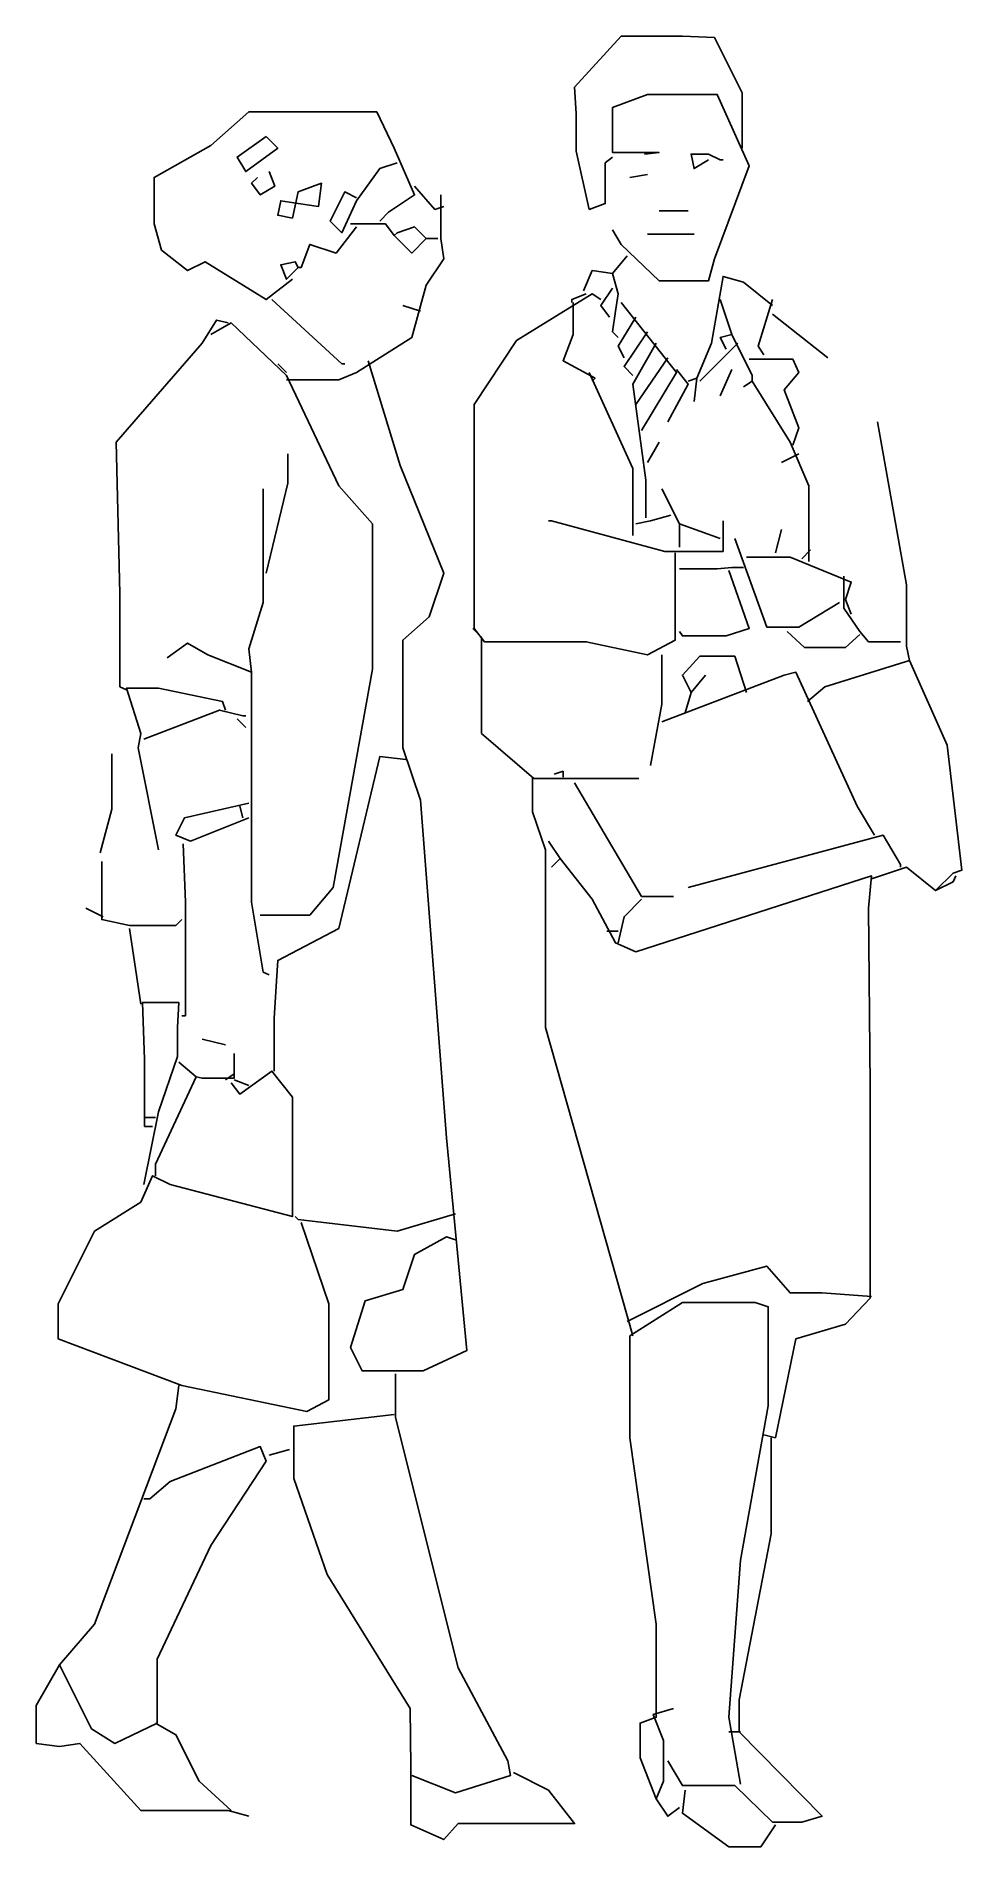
# Model space of a CAD drawing. Header units: millimetres. Extents: x 236.6 to 267.3, y 322.3 to 382.5.
import ezdxf

# ---------------------------------------------------------------- set-up
doc = ezdxf.new("R2010")
doc.units = ezdxf.units.MM
doc.layers.add('Standard', color=7, linetype='Continuous')

msp = doc.modelspace()

# ---------------------------------------------------------------- linework, layer by layer
at = {"layer": 'Standard', "linetype": 'Continuous'}
for points in [[(260.031, 378.743), (260.031, 380.58), (259.112, 382.417), (258.049, 382.465), (256.019, 382.465), (254.472, 380.773), (254.521, 379.903), (254.521, 378.647), (254.956, 376.713), (255.487, 376.906), (255.487, 378.26), (255.729, 378.453)], [(260.031, 378.743), (260.031, 380.58), (259.112, 382.417), (258.049, 382.465), (256.019, 382.465), (254.472, 380.773), (254.521, 379.903), (254.521, 378.647), (254.956, 376.713), (255.487, 376.906), (255.487, 378.26), (255.729, 378.453)], [(256.792, 378.55), (257.276, 378.598), (255.729, 378.598), (255.729, 380.097), (256.889, 380.531), (259.209, 380.531), (260.272, 378.163), (259.112, 375.07), (258.919, 374.345), (257.276, 374.345), (256.019, 375.553), (255.729, 376.037)], [(256.792, 378.55), (257.276, 378.598), (255.729, 378.598), (255.729, 380.097), (256.889, 380.531), (259.209, 380.531), (260.272, 378.163), (259.112, 375.07), (258.919, 374.345), (257.276, 374.345), (256.019, 375.553), (255.729, 376.037)], [(256.792, 378.55), (257.276, 378.598), (255.729, 378.598), (255.729, 380.097), (256.889, 380.531), (259.209, 380.531), (260.272, 378.163), (259.112, 375.07), (258.919, 374.345), (257.276, 374.345), (256.019, 375.553), (255.729, 376.037)], [(256.792, 378.55), (257.276, 378.598), (255.729, 378.598), (255.729, 380.097), (256.889, 380.531), (259.209, 380.531), (260.272, 378.163), (259.112, 375.07), (258.919, 374.345), (257.276, 374.345), (256.019, 375.553), (255.729, 376.037)], [(256.792, 378.55), (257.276, 378.598), (255.729, 378.598), (255.729, 380.097), (256.889, 380.531), (259.209, 380.531), (260.272, 378.163), (259.112, 375.07), (258.919, 374.345), (257.276, 374.345), (256.019, 375.553), (255.729, 376.037)], [(256.792, 378.55), (257.276, 378.598), (255.729, 378.598), (255.729, 380.097), (256.889, 380.531), (259.209, 380.531), (260.272, 378.163), (259.112, 375.07), (258.919, 374.345), (257.276, 374.345), (256.019, 375.553), (255.729, 376.037)], [(256.792, 378.55), (257.276, 378.598), (255.729, 378.598), (255.729, 380.097), (256.889, 380.531), (259.209, 380.531), (260.272, 378.163), (259.112, 375.07), (258.919, 374.345), (257.276, 374.345), (256.019, 375.553), (255.729, 376.037)], [(256.792, 378.55), (257.276, 378.598), (255.729, 378.598), (255.729, 380.097), (256.889, 380.531), (259.209, 380.531), (260.272, 378.163), (259.112, 375.07), (258.919, 374.345), (257.276, 374.345), (256.019, 375.553), (255.729, 376.037)], [(256.792, 378.55), (257.276, 378.598), (255.729, 378.598), (255.729, 380.097), (256.889, 380.531), (259.209, 380.531), (260.272, 378.163), (259.112, 375.07), (258.919, 374.345), (257.276, 374.345), (256.019, 375.553), (255.729, 376.037)], [(256.792, 378.55), (257.276, 378.598), (255.729, 378.598), (255.729, 380.097), (256.889, 380.531), (259.209, 380.531), (260.272, 378.163), (259.112, 375.07), (258.919, 374.345), (257.276, 374.345), (256.019, 375.553), (255.729, 376.037)], [(245.096, 374.393), (244.226, 373.716), (242.196, 374.973), (241.616, 374.683), (240.746, 375.36), (240.504, 376.23), (240.504, 377.776), (242.389, 378.84), (243.646, 379.952), (247.899, 379.952), (248.479, 378.743), (249.156, 377.196), (248.286, 376.617), (247.996, 376.327)], [(245.096, 374.393), (244.226, 373.716), (242.196, 374.973), (241.616, 374.683), (240.746, 375.36), (240.504, 376.23), (240.504, 377.776), (242.389, 378.84), (243.646, 379.952), (247.899, 379.952), (248.479, 378.743), (249.156, 377.196), (248.286, 376.617), (247.996, 376.327)], [(245.096, 374.393), (244.226, 373.716), (242.196, 374.973), (241.616, 374.683), (240.746, 375.36), (240.504, 376.23), (240.504, 377.776), (242.389, 378.84), (243.646, 379.952), (247.899, 379.952), (248.479, 378.743), (249.156, 377.196), (248.286, 376.617), (247.996, 376.327)], [(245.096, 374.393), (244.226, 373.716), (242.196, 374.973), (241.616, 374.683), (240.746, 375.36), (240.504, 376.23), (240.504, 377.776), (242.389, 378.84), (243.646, 379.952), (247.899, 379.952), (248.479, 378.743), (249.156, 377.196), (248.286, 376.617), (247.996, 376.327)], [(245.096, 374.393), (244.226, 373.716), (242.196, 374.973), (241.616, 374.683), (240.746, 375.36), (240.504, 376.23), (240.504, 377.776), (242.389, 378.84), (243.646, 379.952), (247.899, 379.952), (248.479, 378.743), (249.156, 377.196), (248.286, 376.617), (247.996, 376.327)], [(245.096, 374.393), (244.226, 373.716), (242.196, 374.973), (241.616, 374.683), (240.746, 375.36), (240.504, 376.23), (240.504, 377.776), (242.389, 378.84), (243.646, 379.952), (247.899, 379.952), (248.479, 378.743), (249.156, 377.196), (248.286, 376.617), (247.996, 376.327)], [(245.096, 374.393), (244.226, 373.716), (242.196, 374.973), (241.616, 374.683), (240.746, 375.36), (240.504, 376.23), (240.504, 377.776), (242.389, 378.84), (243.646, 379.952), (247.899, 379.952), (248.479, 378.743), (249.156, 377.196), (248.286, 376.617), (247.996, 376.327)], [(245.096, 374.393), (244.226, 373.716), (242.196, 374.973), (241.616, 374.683), (240.746, 375.36), (240.504, 376.23), (240.504, 377.776), (242.389, 378.84), (243.646, 379.952), (247.899, 379.952), (248.479, 378.743), (249.156, 377.196), (248.286, 376.617), (247.996, 376.327)], [(244.226, 379.13), (244.612, 378.743), (243.549, 377.97), (243.259, 378.453), (244.226, 379.13)], [(244.226, 379.13), (244.612, 378.743), (243.549, 377.97), (243.259, 378.453), (244.226, 379.13)], [(248.576, 378.26), (247.996, 378.067), (247.222, 377.003), (246.739, 375.94), (246.352, 376.327), (246.836, 377.293), (247.222, 377.1)], [(248.576, 378.26), (247.996, 378.067), (247.222, 377.003), (246.739, 375.94), (246.352, 376.327), (246.836, 377.293), (247.222, 377.1)], [(248.576, 378.26), (247.996, 378.067), (247.222, 377.003), (246.739, 375.94), (246.352, 376.327), (246.836, 377.293), (247.222, 377.1)], [(248.576, 378.26), (247.996, 378.067), (247.222, 377.003), (246.739, 375.94), (246.352, 376.327), (246.836, 377.293), (247.222, 377.1)], [(248.576, 378.26), (247.996, 378.067), (247.222, 377.003), (246.739, 375.94), (246.352, 376.327), (246.836, 377.293), (247.222, 377.1)], [(258.919, 378.357), (258.436, 378.067), (258.339, 378.55), (258.919, 378.55), (259.306, 378.357), (259.402, 378.357)], [(258.919, 378.357), (258.436, 378.067), (258.339, 378.55), (258.919, 378.55), (259.306, 378.357), (259.402, 378.357)], [(258.919, 378.357), (258.436, 378.067), (258.339, 378.55), (258.919, 378.55), (259.306, 378.357), (259.402, 378.357)], [(258.919, 378.357), (258.436, 378.067), (258.339, 378.55), (258.919, 378.55), (259.306, 378.357), (259.402, 378.357)], [(244.322, 377.97), (244.516, 377.486), (244.032, 377.196), (243.742, 377.583), (243.936, 377.776)], [(244.322, 377.97), (244.516, 377.486), (244.032, 377.196), (243.742, 377.583), (243.936, 377.776)], [(244.322, 377.97), (244.516, 377.486), (244.032, 377.196), (243.742, 377.583), (243.936, 377.776)], [(244.322, 377.97), (244.516, 377.486), (244.032, 377.196), (243.742, 377.583), (243.936, 377.776)], [(244.322, 377.97), (244.516, 377.486), (244.032, 377.196), (243.742, 377.583), (243.936, 377.776)], [(244.322, 377.97), (244.516, 377.486), (244.032, 377.196), (243.742, 377.583), (243.936, 377.776)], [(244.322, 377.97), (244.516, 377.486), (244.032, 377.196), (243.742, 377.583), (243.936, 377.776)], [(244.322, 377.97), (244.516, 377.486), (244.032, 377.196), (243.742, 377.583), (243.936, 377.776)], [(244.322, 377.97), (244.516, 377.486), (244.032, 377.196), (243.742, 377.583), (243.936, 377.776)], [(244.322, 377.97), (244.516, 377.486), (244.032, 377.196), (243.742, 377.583), (243.936, 377.776)], [(244.322, 377.97), (244.516, 377.486), (244.032, 377.196), (243.742, 377.583), (243.936, 377.776)], [(244.322, 377.97), (244.516, 377.486), (244.032, 377.196), (243.742, 377.583), (243.936, 377.776)], [(244.322, 377.97), (244.516, 377.486), (244.032, 377.196), (243.742, 377.583), (243.936, 377.776)], [(244.322, 377.97), (244.516, 377.486), (244.032, 377.196), (243.742, 377.583), (243.936, 377.776)], [(256.889, 377.873), (256.309, 377.776)], [(256.889, 377.873), (256.309, 377.776)], [(256.889, 377.873), (256.309, 377.776)], [(256.889, 377.873), (256.309, 377.776)], [(245.289, 376.906), (245.966, 376.81), (246.062, 377.583), (245.289, 377.293), (245.096, 376.423), (244.612, 376.52), (244.709, 377.003), (245.289, 376.906)], [(245.289, 376.906), (245.966, 376.81), (246.062, 377.583), (245.289, 377.293), (245.096, 376.423), (244.612, 376.52), (244.709, 377.003), (245.289, 376.906)], [(245.289, 376.906), (245.966, 376.81), (246.062, 377.583), (245.289, 377.293), (245.096, 376.423), (244.612, 376.52), (244.709, 377.003), (245.289, 376.906)], [(245.289, 376.906), (245.966, 376.81), (246.062, 377.583), (245.289, 377.293), (245.096, 376.423), (244.612, 376.52), (244.709, 377.003), (245.289, 376.906)], [(250.026, 377.196), (250.026, 375.747), (250.122, 375.07), (249.542, 374.2), (249.059, 372.46), (247.222, 371.3), (246.642, 371.058), (244.902, 371.058)], [(250.026, 377.196), (250.026, 375.747), (250.122, 375.07), (249.542, 374.2), (249.059, 372.46), (247.222, 371.3), (246.642, 371.058), (244.902, 371.058)], [(250.026, 377.196), (250.026, 375.747), (250.122, 375.07), (249.542, 374.2), (249.059, 372.46), (247.222, 371.3), (246.642, 371.058), (244.902, 371.058)], [(250.026, 377.196), (250.026, 375.747), (250.122, 375.07), (249.542, 374.2), (249.059, 372.46), (247.222, 371.3), (246.642, 371.058), (244.902, 371.058)], [(250.026, 377.196), (250.026, 375.747), (250.122, 375.07), (249.542, 374.2), (249.059, 372.46), (247.222, 371.3), (246.642, 371.058), (244.902, 371.058)], [(250.026, 377.196), (250.026, 375.747), (250.122, 375.07), (249.542, 374.2), (249.059, 372.46), (247.222, 371.3), (246.642, 371.058), (244.902, 371.058)], [(250.026, 377.196), (250.026, 375.747), (250.122, 375.07), (249.542, 374.2), (249.059, 372.46), (247.222, 371.3), (246.642, 371.058), (244.902, 371.058)], [(250.026, 377.196), (250.026, 375.747), (250.122, 375.07), (249.542, 374.2), (249.059, 372.46), (247.222, 371.3), (246.642, 371.058), (244.902, 371.058)], [(249.156, 377.486), (249.832, 376.713), (250.122, 376.81)], [(249.156, 377.486), (249.832, 376.713), (250.122, 376.81)], [(249.156, 377.486), (249.832, 376.713), (250.122, 376.81)], [(249.156, 377.486), (249.832, 376.713), (250.122, 376.81)], [(249.156, 377.486), (249.832, 376.713), (250.122, 376.81)], [(249.156, 377.486), (249.832, 376.713), (250.122, 376.81)], [(249.156, 377.486), (249.832, 376.713), (250.122, 376.81)], [(258.242, 376.665), (257.276, 376.665)], [(258.242, 376.665), (257.276, 376.665)], [(258.242, 376.665), (257.276, 376.665)], [(258.242, 376.665), (257.276, 376.665)], [(247.222, 376.133), (246.546, 375.263), (245.676, 375.553), (245.386, 374.78), (245.289, 374.78)], [(247.222, 376.133), (246.546, 375.263), (245.676, 375.553), (245.386, 374.78), (245.289, 374.78)], [(247.029, 376.23), (248.189, 376.23), (248.479, 375.843)], [(247.029, 376.23), (248.189, 376.23), (248.479, 375.843)], [(247.029, 376.23), (248.189, 376.23), (248.479, 375.843)], [(247.029, 376.23), (248.189, 376.23), (248.479, 375.843)], [(248.479, 375.843), (249.059, 375.263), (249.542, 375.747), (249.156, 376.133), (248.576, 375.94), (248.479, 375.843)], [(258.436, 375.892), (256.889, 375.892)], [(258.436, 375.892), (256.889, 375.892)], [(258.436, 375.892), (256.889, 375.892)], [(258.436, 375.892), (256.889, 375.892)], [(258.436, 375.892), (256.889, 375.892)], [(258.436, 375.892), (256.889, 375.892)], [(258.436, 375.892), (256.889, 375.892)], [(258.436, 375.892), (256.889, 375.892)], [(258.436, 375.892), (256.889, 375.892)], [(258.436, 375.892), (256.889, 375.892)], [(258.436, 375.892), (256.889, 375.892)], [(249.542, 375.747), (249.929, 375.747)], [(249.542, 375.747), (249.929, 375.747)], [(249.542, 375.747), (249.929, 375.747)], [(249.542, 375.747), (249.929, 375.747)], [(245.289, 374.78), (244.902, 374.393), (244.709, 374.877), (245.192, 374.973), (245.289, 374.78)], [(245.289, 374.78), (244.902, 374.393), (244.709, 374.877), (245.192, 374.973), (245.289, 374.78)], [(255.729, 374.587), (255.052, 374.683), (254.762, 374.006)], [(255.729, 374.587), (255.052, 374.683), (254.762, 374.006)], [(255.729, 374.587), (255.052, 374.683), (254.762, 374.006)], [(256.212, 375.167), (255.729, 374.587), (255.922, 373.91), (255.826, 373.33), (255.729, 372.653), (255.922, 372.46)], [(256.212, 375.167), (255.729, 374.587), (255.922, 373.91), (255.826, 373.33), (255.729, 372.653), (255.922, 372.46)], [(256.212, 375.167), (255.729, 374.587), (255.922, 373.91), (255.826, 373.33), (255.729, 372.653), (255.922, 372.46)], [(256.212, 375.167), (255.729, 374.587), (255.922, 373.91), (255.826, 373.33), (255.729, 372.653), (255.922, 372.46)], [(256.212, 375.167), (255.729, 374.587), (255.922, 373.91), (255.826, 373.33), (255.729, 372.653), (255.922, 372.46)], [(255.729, 374.103), (255.342, 373.523), (255.632, 373.136)], [(258.532, 371.107), (259.016, 372.267), (259.402, 374.49), (260.079, 374.296), (261.046, 373.523)], [(258.532, 371.107), (259.016, 372.267), (259.402, 374.49), (260.079, 374.296), (261.046, 373.523)], [(258.532, 371.107), (259.016, 372.267), (259.402, 374.49), (260.079, 374.296), (261.046, 373.523)], [(244.419, 373.716), (246.739, 371.59), (246.836, 371.59)], [(244.419, 373.716), (246.739, 371.59), (246.836, 371.59)], [(244.419, 373.716), (246.739, 371.59), (246.836, 371.59)], [(244.419, 373.716), (246.739, 371.59), (246.836, 371.59)], [(249.349, 373.33), (248.769, 373.523)], [(257.807, 365.307), (257.807, 362.406), (256.889, 361.923), (254.859, 362.358), (251.476, 362.358), (251.137, 362.793), (251.137, 370.236), (252.539, 372.363), (255.052, 373.91), (255.342, 373.716)], [(257.807, 365.307), (257.807, 362.406), (256.889, 361.923), (254.859, 362.358), (251.476, 362.358), (251.137, 362.793), (251.137, 370.236), (252.539, 372.363), (255.052, 373.91), (255.342, 373.716)], [(257.807, 365.307), (257.807, 362.406), (256.889, 361.923), (254.859, 362.358), (251.476, 362.358), (251.137, 362.793), (251.137, 370.236), (252.539, 372.363), (255.052, 373.91), (255.342, 373.716)], [(257.807, 365.307), (257.807, 362.406), (256.889, 361.923), (254.859, 362.358), (251.476, 362.358), (251.137, 362.793), (251.137, 370.236), (252.539, 372.363), (255.052, 373.91), (255.342, 373.716)], [(257.807, 365.307), (257.807, 362.406), (256.889, 361.923), (254.859, 362.358), (251.476, 362.358), (251.137, 362.793), (251.137, 370.236), (252.539, 372.363), (255.052, 373.91), (255.342, 373.716)], [(257.807, 365.307), (257.807, 362.406), (256.889, 361.923), (254.859, 362.358), (251.476, 362.358), (251.137, 362.793), (251.137, 370.236), (252.539, 372.363), (255.052, 373.91), (255.342, 373.716)], [(254.424, 373.62), (254.424, 372.557), (254.086, 371.687), (255.149, 371.107), (255.052, 371.01)], [(254.859, 373.91), (254.376, 373.716), (254.376, 373.62)], [(254.859, 373.91), (254.376, 373.716), (254.376, 373.62)], [(254.859, 373.91), (254.376, 373.716), (254.376, 373.62)], [(254.859, 373.91), (254.376, 373.716), (254.376, 373.62)], [(254.859, 373.91), (254.376, 373.716), (254.376, 373.62)], [(254.859, 373.91), (254.376, 373.716), (254.376, 373.62)], [(254.859, 373.91), (254.376, 373.716), (254.376, 373.62)], [(256.019, 373.62), (257.856, 371.3), (256.696, 369.367)], [(256.019, 373.62), (257.856, 371.3), (256.696, 369.367)], [(256.019, 373.62), (257.856, 371.3), (256.696, 369.367)], [(256.019, 373.62), (257.856, 371.3), (256.696, 369.367)], [(259.306, 373.716), (259.692, 372.557)], [(259.306, 373.716), (259.692, 372.557)], [(261.046, 373.716), (260.562, 372.17), (260.756, 371.88)], [(261.046, 373.716), (260.562, 372.17), (260.756, 371.88)], [(261.046, 373.716), (260.562, 372.17), (260.756, 371.88)], [(261.046, 373.716), (260.562, 372.17), (260.756, 371.88)], [(242.969, 372.943), (242.582, 373.04), (242.099, 372.267), (239.247, 368.98), (239.368, 363.953), (239.368, 360.86), (239.586, 360.763)], [(242.389, 372.557), (243.066, 372.943), (244.902, 371.203), (246.642, 367.53), (247.754, 366.273), (247.754, 361.44), (246.449, 354.19), (245.676, 353.272), (244.032, 353.272)], [(242.389, 372.557), (243.066, 372.943), (244.902, 371.203), (246.642, 367.53), (247.754, 366.273), (247.754, 361.44), (246.449, 354.19), (245.676, 353.272), (244.032, 353.272)], [(242.389, 372.557), (243.066, 372.943), (244.902, 371.203), (246.642, 367.53), (247.754, 366.273), (247.754, 361.44), (246.449, 354.19), (245.676, 353.272), (244.032, 353.272)], [(242.389, 372.557), (243.066, 372.943), (244.902, 371.203), (246.642, 367.53), (247.754, 366.273), (247.754, 361.44), (246.449, 354.19), (245.676, 353.272), (244.032, 353.272)], [(256.502, 373.136), (255.922, 372.17), (256.116, 371.783)], [(256.502, 373.136), (255.922, 372.17), (256.116, 371.783)], [(261.046, 373.233), (262.882, 371.783)], [(261.046, 373.233), (262.882, 371.783)], [(261.046, 373.233), (262.882, 371.783)], [(256.889, 372.653), (256.116, 371.493), (256.406, 371.203)], [(256.889, 372.653), (256.116, 371.493), (256.406, 371.203)], [(257.179, 372.267), (256.406, 370.913), (256.841, 367.723), (256.841, 366.466)], [(257.179, 372.267), (256.406, 370.913), (256.841, 367.723), (256.841, 366.466)], [(259.886, 372.267), (259.016, 371.397), (258.629, 371.01)], [(259.886, 372.267), (259.016, 371.397), (258.629, 371.01)], [(259.886, 372.267), (259.016, 371.397), (258.629, 371.01)], [(259.886, 372.267), (259.016, 371.397), (258.629, 371.01)], [(259.886, 372.267), (259.016, 371.397), (258.629, 371.01)], [(259.886, 372.267), (259.016, 371.397), (258.629, 371.01)], [(259.886, 372.267), (259.016, 371.397), (258.629, 371.01)], [(259.886, 372.267), (259.016, 371.397), (258.629, 371.01)], [(259.886, 372.267), (259.016, 371.397), (258.629, 371.01)], [(259.886, 372.267), (259.016, 371.397), (258.629, 371.01)], [(259.886, 372.267), (259.016, 371.397), (258.629, 371.01)], [(259.886, 372.267), (259.016, 371.397), (258.629, 371.01)], [(259.499, 372.073), (259.306, 372.46), (259.692, 372.557), (260.369, 371.203), (260.369, 371.01)], [(259.499, 372.073), (259.306, 372.46), (259.692, 372.557), (260.369, 371.203), (260.369, 371.01)], [(259.499, 372.073), (259.306, 372.46), (259.692, 372.557), (260.369, 371.203), (260.369, 371.01)], [(259.499, 372.073), (259.306, 372.46), (259.692, 372.557), (260.369, 371.203), (260.369, 371.01)], [(259.499, 372.073), (259.306, 372.46), (259.692, 372.557), (260.369, 371.203), (260.369, 371.01)], [(259.499, 372.073), (259.306, 372.46), (259.692, 372.557), (260.369, 371.203), (260.369, 371.01)], [(259.499, 372.073), (259.306, 372.46), (259.692, 372.557), (260.369, 371.203), (260.369, 371.01)], [(259.499, 372.073), (259.306, 372.46), (259.692, 372.557), (260.369, 371.203), (260.369, 371.01)], [(259.499, 372.073), (259.306, 372.46), (259.692, 372.557), (260.369, 371.203), (260.369, 371.01)], [(259.499, 372.073), (259.306, 372.46), (259.692, 372.557), (260.369, 371.203), (260.369, 371.01)], [(259.499, 372.073), (259.306, 372.46), (259.692, 372.557), (260.369, 371.203), (260.369, 371.01)], [(259.499, 372.073), (259.306, 372.46), (259.692, 372.557), (260.369, 371.203), (260.369, 371.01)], [(259.499, 372.073), (259.306, 372.46), (259.692, 372.557), (260.369, 371.203), (260.369, 371.01)], [(259.499, 372.073), (259.306, 372.46), (259.692, 372.557), (260.369, 371.203), (260.369, 371.01)], [(259.499, 372.073), (259.306, 372.46), (259.692, 372.557), (260.369, 371.203), (260.369, 371.01)], [(259.499, 372.073), (259.306, 372.46), (259.692, 372.557), (260.369, 371.203), (260.369, 371.01)], [(244.612, 371.59), (244.902, 371.3)], [(244.612, 371.59), (244.902, 371.3)], [(244.612, 371.59), (244.902, 371.3)], [(247.609, 371.687), (248.672, 368.207), (250.122, 364.63), (249.639, 363.18), (248.769, 362.406), (248.769, 358.83), (249.349, 357.09), (250.219, 345.877), (250.896, 338.82), (249.446, 338.143), (247.416, 338.143), (247.029, 338.917), (247.512, 340.463), (248.769, 340.85), (249.156, 342.01), (250.219, 342.59), (250.509, 342.493)], [(257.566, 371.783), (256.502, 370.236)], [(257.566, 371.783), (256.502, 370.236)], [(257.566, 371.783), (256.502, 370.236)], [(257.566, 371.783), (256.502, 370.236)], [(257.566, 371.783), (256.502, 370.236)], [(260.272, 371.735), (261.722, 371.735), (261.916, 371.3), (261.432, 370.72), (261.916, 369.463), (261.722, 368.883)], [(260.272, 371.735), (261.722, 371.735), (261.916, 371.3), (261.432, 370.72), (261.916, 369.463), (261.722, 368.883)], [(260.272, 371.735), (261.722, 371.735), (261.916, 371.3), (261.432, 370.72), (261.916, 369.463), (261.722, 368.883)], [(254.956, 371.3), (256.406, 368.11), (256.406, 366.08), (256.406, 365.886)], [(254.956, 371.3), (256.406, 368.11), (256.406, 366.08), (256.406, 365.886)], [(254.956, 371.3), (256.406, 368.11), (256.406, 366.08), (256.406, 365.886)], [(257.856, 371.397), (258.242, 370.913), (257.566, 369.656)], [(258.436, 370.333), (258.532, 371.107), (258.242, 371.01)], [(258.436, 370.333), (258.532, 371.107), (258.242, 371.01)], [(258.436, 370.333), (258.532, 371.107), (258.242, 371.01)], [(258.436, 370.333), (258.532, 371.107), (258.242, 371.01)], [(258.436, 370.333), (258.532, 371.107), (258.242, 371.01)], [(259.692, 371.397), (259.306, 370.526)], [(262.254, 365.017), (262.254, 367.53), (261.626, 368.98), (260.369, 371.01), (260.079, 370.817)], [(262.254, 365.017), (262.254, 367.53), (261.626, 368.98), (260.369, 371.01), (260.079, 370.817)], [(264.526, 369.656), (265.492, 364.243), (265.492, 362.213), (265.589, 361.73)], [(264.526, 369.656), (265.492, 364.243), (265.492, 362.213), (265.589, 361.73)], [(264.526, 369.656), (265.492, 364.243), (265.492, 362.213), (265.589, 361.73)], [(244.951, 368.593), (244.951, 367.627), (244.226, 364.63)], [(244.951, 368.593), (244.951, 367.627), (244.226, 364.63)], [(244.951, 368.593), (244.951, 367.627), (244.226, 364.63)], [(244.951, 368.593), (244.951, 367.627), (244.226, 364.63)], [(256.889, 368.303), (257.276, 368.98)], [(256.889, 368.303), (257.276, 368.98)], [(256.889, 368.303), (257.276, 368.98)], [(256.889, 368.303), (257.276, 368.98)], [(256.889, 368.303), (257.276, 368.98)], [(256.889, 368.303), (257.276, 368.98)], [(256.889, 368.303), (257.276, 368.98)], [(256.889, 368.303), (257.276, 368.98)], [(256.889, 368.303), (257.276, 368.98)], [(261.916, 368.593), (261.336, 368.303)], [(261.916, 368.593), (261.336, 368.303)], [(261.916, 368.593), (261.336, 368.303)], [(261.916, 368.593), (261.336, 368.303)], [(244.129, 367.433), (244.129, 363.663), (243.646, 362.117), (243.742, 361.343), (242.292, 361.923), (241.616, 362.31), (240.939, 361.827)], [(244.129, 367.433), (244.129, 363.663), (243.646, 362.117), (243.742, 361.343), (242.292, 361.923), (241.616, 362.31), (240.939, 361.827)], [(244.129, 367.433), (244.129, 363.663), (243.646, 362.117), (243.742, 361.343), (242.292, 361.923), (241.616, 362.31), (240.939, 361.827)], [(257.372, 367.433), (257.952, 366.273), (259.306, 365.79)], [(257.372, 367.433), (257.952, 366.273), (259.306, 365.79)], [(259.402, 366.37), (259.402, 365.355), (257.469, 365.355), (253.699, 366.37), (253.602, 366.37)], [(259.402, 366.37), (259.402, 365.355), (257.469, 365.355), (253.699, 366.37), (253.602, 366.37)], [(259.402, 366.37), (259.402, 365.355), (257.469, 365.355), (253.699, 366.37), (253.602, 366.37)], [(259.402, 366.37), (259.402, 365.355), (257.469, 365.355), (253.699, 366.37), (253.602, 366.37)], [(259.402, 366.37), (259.402, 365.355), (257.469, 365.355), (253.699, 366.37), (253.602, 366.37)], [(259.402, 366.37), (259.402, 365.355), (257.469, 365.355), (253.699, 366.37), (253.602, 366.37)], [(257.662, 366.563), (256.986, 366.37), (256.502, 366.273)], [(257.662, 366.563), (256.986, 366.37), (256.502, 366.273)], [(257.662, 366.563), (256.986, 366.37), (256.502, 366.273)], [(257.662, 366.563), (256.986, 366.37), (256.502, 366.273)], [(257.662, 366.563), (256.986, 366.37), (256.502, 366.273)], [(257.662, 366.563), (256.986, 366.37), (256.502, 366.273)], [(257.662, 366.563), (256.986, 366.37), (256.502, 366.273)], [(257.662, 366.563), (256.986, 366.37), (256.502, 366.273)], [(257.662, 366.563), (256.986, 366.37), (256.502, 366.273)], [(257.662, 366.563), (256.986, 366.37), (256.502, 366.273)], [(257.662, 366.563), (256.986, 366.37), (256.502, 366.273)], [(257.662, 366.563), (256.986, 366.37), (256.502, 366.273)], [(257.662, 366.563), (256.986, 366.37), (256.502, 366.273)], [(257.662, 366.563), (256.986, 366.37), (256.502, 366.273)], [(257.662, 366.563), (256.986, 366.37), (256.502, 366.273)], [(257.662, 366.563), (256.986, 366.37), (256.502, 366.273)], [(257.662, 366.563), (256.986, 366.37), (256.502, 366.273)], [(257.662, 366.563), (256.986, 366.37), (256.502, 366.273)], [(257.662, 366.563), (256.986, 366.37), (256.502, 366.273)], [(257.662, 366.563), (256.986, 366.37), (256.502, 366.273)], [(257.662, 366.563), (256.986, 366.37), (256.502, 366.273)], [(257.662, 366.563), (256.986, 366.37), (256.502, 366.273)], [(257.662, 366.563), (256.986, 366.37), (256.502, 366.273)], [(257.662, 366.563), (256.986, 366.37), (256.502, 366.273)], [(257.662, 366.563), (256.986, 366.37), (256.502, 366.273)], [(257.662, 366.563), (256.986, 366.37), (256.502, 366.273)], [(257.662, 366.563), (256.986, 366.37), (256.502, 366.273)], [(257.662, 366.563), (256.986, 366.37), (256.502, 366.273)], [(257.662, 366.563), (256.986, 366.37), (256.502, 366.273)], [(257.662, 366.563), (256.986, 366.37), (256.502, 366.273)], [(257.952, 366.273), (257.952, 365.5)], [(257.952, 366.273), (257.952, 365.5)], [(257.952, 366.273), (257.952, 365.5)], [(257.952, 366.273), (257.952, 365.5)], [(257.952, 366.273), (257.952, 365.5)], [(257.952, 366.273), (257.952, 365.5)], [(257.952, 366.273), (257.952, 365.5)], [(259.789, 365.79), (260.852, 362.841), (261.916, 362.841), (263.269, 363.663)], [(259.789, 365.79), (260.852, 362.841), (261.916, 362.841), (263.269, 363.663)], [(259.789, 365.79), (260.852, 362.841), (261.916, 362.841), (263.269, 363.663)], [(259.789, 365.79), (260.852, 362.841), (261.916, 362.841), (263.269, 363.663)], [(259.789, 365.79), (260.852, 362.841), (261.916, 362.841), (263.269, 363.663)], [(259.789, 365.79), (260.852, 362.841), (261.916, 362.841), (263.269, 363.663)], [(259.789, 365.79), (260.852, 362.841), (261.916, 362.841), (263.269, 363.663)], [(259.789, 365.79), (260.852, 362.841), (261.916, 362.841), (263.269, 363.663)], [(261.142, 365.307), (261.336, 366.08)], [(261.142, 365.307), (261.336, 366.08)], [(260.176, 365.162), (261.626, 365.162), (263.656, 364.34), (263.462, 363.76), (263.656, 363.276)], [(262.302, 365.403), (262.012, 365.113)], [(262.302, 365.403), (262.012, 365.113)], [(262.302, 365.403), (262.012, 365.113)], [(257.952, 364.775), (259.209, 364.775), (259.692, 364.823), (260.079, 364.823)], [(257.952, 364.775), (259.209, 364.775), (259.692, 364.823), (260.079, 364.823)], [(257.952, 364.775), (259.209, 364.775), (259.692, 364.823), (260.079, 364.823)], [(257.952, 364.775), (259.209, 364.775), (259.692, 364.823), (260.079, 364.823)], [(257.952, 364.775), (259.209, 364.775), (259.692, 364.823), (260.079, 364.823)], [(259.596, 364.727), (260.272, 362.793), (259.499, 362.551), (258.049, 362.551), (257.952, 362.696)], [(259.596, 364.727), (260.272, 362.793), (259.499, 362.551), (258.049, 362.551), (257.952, 362.696)], [(259.596, 364.727), (260.272, 362.793), (259.499, 362.551), (258.049, 362.551), (257.952, 362.696)], [(259.596, 364.727), (260.272, 362.793), (259.499, 362.551), (258.049, 362.551), (257.952, 362.696)], [(259.596, 364.727), (260.272, 362.793), (259.499, 362.551), (258.049, 362.551), (257.952, 362.696)], [(263.414, 364.533), (263.414, 363.47), (263.946, 362.696), (264.236, 362.358), (265.299, 362.358)], [(263.414, 364.533), (263.414, 363.47), (263.946, 362.696), (264.236, 362.358), (265.299, 362.358)], [(251.089, 362.793), (251.379, 362.503), (251.379, 359.313), (253.119, 357.815), (256.599, 357.815)], [(261.529, 362.696), (262.109, 362.165), (263.462, 362.165), (263.946, 362.6)], [(261.529, 362.696), (262.109, 362.165), (263.462, 362.165), (263.946, 362.6)], [(261.529, 362.696), (262.109, 362.165), (263.462, 362.165), (263.946, 362.6)], [(261.529, 362.696), (262.109, 362.165), (263.462, 362.165), (263.946, 362.6)], [(257.372, 361.923), (257.372, 360.28), (256.986, 358.25)], [(257.372, 361.923), (257.372, 360.28), (256.986, 358.25)], [(257.372, 361.923), (257.372, 360.28), (256.986, 358.25)], [(260.176, 360.667), (259.789, 361.875), (258.629, 361.875), (258.049, 361.247), (258.339, 360.667), (258.822, 361.247)], [(260.176, 360.667), (259.789, 361.875), (258.629, 361.875), (258.049, 361.247), (258.339, 360.667), (258.822, 361.247)], [(260.176, 360.667), (259.789, 361.875), (258.629, 361.875), (258.049, 361.247), (258.339, 360.667), (258.822, 361.247)], [(260.176, 360.667), (259.789, 361.875), (258.629, 361.875), (258.049, 361.247), (258.339, 360.667), (258.822, 361.247)], [(260.176, 360.667), (259.789, 361.875), (258.629, 361.875), (258.049, 361.247), (258.339, 360.667), (258.822, 361.247)], [(260.176, 360.667), (259.789, 361.875), (258.629, 361.875), (258.049, 361.247), (258.339, 360.667), (258.822, 361.247)], [(260.176, 360.667), (259.789, 361.875), (258.629, 361.875), (258.049, 361.247), (258.339, 360.667), (258.822, 361.247)], [(260.176, 360.667), (259.789, 361.875), (258.629, 361.875), (258.049, 361.247), (258.339, 360.667), (258.822, 361.247)], [(260.176, 360.667), (259.789, 361.875), (258.629, 361.875), (258.049, 361.247), (258.339, 360.667), (258.822, 361.247)], [(260.176, 360.667), (259.789, 361.875), (258.629, 361.875), (258.049, 361.247), (258.339, 360.667), (258.822, 361.247)], [(260.176, 360.667), (259.789, 361.875), (258.629, 361.875), (258.049, 361.247), (258.339, 360.667), (258.822, 361.247)], [(260.176, 360.667), (259.789, 361.875), (258.629, 361.875), (258.049, 361.247), (258.339, 360.667), (258.822, 361.247)], [(260.176, 360.667), (259.789, 361.875), (258.629, 361.875), (258.049, 361.247), (258.339, 360.667), (258.822, 361.247)], [(266.459, 354.093), (267.039, 354.673), (267.329, 354.77), (266.846, 358.926), (265.589, 361.73), (262.786, 360.86), (262.206, 360.377)], [(266.459, 354.093), (267.039, 354.673), (267.329, 354.77), (266.846, 358.926), (265.589, 361.73), (262.786, 360.86), (262.206, 360.377)], [(266.459, 354.093), (267.039, 354.673), (267.329, 354.77), (266.846, 358.926), (265.589, 361.73), (262.786, 360.86), (262.206, 360.377)], [(266.459, 354.093), (267.039, 354.673), (267.329, 354.77), (266.846, 358.926), (265.589, 361.73), (262.786, 360.86), (262.206, 360.377)], [(266.459, 354.093), (267.039, 354.673), (267.329, 354.77), (266.846, 358.926), (265.589, 361.73), (262.786, 360.86), (262.206, 360.377)], [(240.649, 355.446), (239.972, 358.83), (240.069, 359.313), (239.586, 360.812), (240.649, 360.812), (242.776, 360.377), (242.872, 360.087)], [(240.649, 355.446), (239.972, 358.83), (240.069, 359.313), (239.586, 360.812), (240.649, 360.812), (242.776, 360.377), (242.872, 360.087)], [(240.649, 355.446), (239.972, 358.83), (240.069, 359.313), (239.586, 360.812), (240.649, 360.812), (242.776, 360.377), (242.872, 360.087)], [(243.742, 361.343), (243.742, 353.707), (244.129, 351.386), (244.322, 351.29)], [(243.742, 361.343), (243.742, 353.707), (244.129, 351.386), (244.322, 351.29)], [(243.742, 361.343), (243.742, 353.707), (244.129, 351.386), (244.322, 351.29)], [(243.742, 361.343), (243.742, 353.707), (244.129, 351.386), (244.322, 351.29)], [(243.742, 361.343), (243.742, 353.707), (244.129, 351.386), (244.322, 351.29)], [(243.742, 361.343), (243.742, 353.707), (244.129, 351.386), (244.322, 351.29)], [(243.742, 361.343), (243.742, 353.707), (244.129, 351.386), (244.322, 351.29)], [(243.742, 361.343), (243.742, 353.707), (244.129, 351.386), (244.322, 351.29)], [(243.742, 361.343), (243.742, 353.707), (244.129, 351.386), (244.322, 351.29)], [(257.372, 359.7), (261.432, 361.247), (261.819, 361.343), (263.849, 356.897), (264.429, 355.93)], [(257.372, 359.7), (261.432, 361.247), (261.819, 361.343), (263.849, 356.897), (264.429, 355.93)], [(258.339, 360.667), (258.146, 359.99)], [(258.339, 360.667), (258.146, 359.99)], [(258.339, 360.667), (258.146, 359.99)], [(258.339, 360.667), (258.146, 359.99)], [(240.166, 359.12), (242.679, 360.087), (243.452, 359.893), (243.549, 359.893)], [(240.166, 359.12), (242.679, 360.087), (243.452, 359.893), (243.549, 359.893)], [(243.259, 359.796), (243.549, 359.506)], [(243.259, 359.796), (243.549, 359.506)], [(239.102, 358.636), (239.102, 356.8), (238.716, 355.35)], [(239.102, 358.636), (239.102, 356.8), (238.716, 355.35)], [(248.866, 358.443), (247.996, 358.54), (246.642, 352.837), (244.612, 351.773), (244.564, 351.097), (244.492, 349.84), (244.492, 348.1)], [(248.866, 358.443), (247.996, 358.54), (246.642, 352.837), (244.612, 351.773), (244.564, 351.097), (244.492, 349.84), (244.492, 348.1)], [(253.071, 357.863), (253.071, 356.703), (253.506, 355.446), (253.506, 349.55), (256.406, 339.303)], [(253.796, 357.96), (254.086, 358.057), (254.086, 357.863)], [(253.796, 357.96), (254.086, 358.057), (254.086, 357.863)], [(253.796, 357.96), (254.086, 358.057), (254.086, 357.863)], [(253.796, 357.96), (254.086, 358.057), (254.086, 357.863)], [(253.796, 357.96), (254.086, 358.057), (254.086, 357.863)], [(253.796, 357.96), (254.086, 358.057), (254.086, 357.863)], [(253.796, 357.96), (254.086, 358.057), (254.086, 357.863)], [(253.796, 357.96), (254.086, 358.057), (254.086, 357.863)], [(254.472, 357.67), (256.696, 353.9), (257.759, 353.9)], [(243.646, 356.993), (241.519, 356.51), (241.229, 355.93), (241.712, 355.736), (243.646, 356.51)], [(243.356, 356.897), (243.452, 356.51)], [(243.356, 356.897), (243.452, 356.51)], [(243.356, 356.897), (243.452, 356.51)], [(243.356, 356.897), (243.452, 356.51)], [(243.356, 356.897), (243.452, 356.51)], [(243.356, 356.897), (243.452, 356.51)], [(243.356, 356.897), (243.452, 356.51)], [(243.356, 356.897), (243.452, 356.51)], [(243.356, 356.897), (243.452, 356.51)], [(243.356, 356.897), (243.452, 356.51)], [(243.356, 356.897), (243.452, 356.51)], [(243.356, 356.897), (243.452, 356.51)], [(243.356, 356.897), (243.452, 356.51)], [(243.356, 356.897), (243.452, 356.51)], [(241.471, 355.64), (241.543, 353.707), (241.543, 349.937), (241.422, 349.937)], [(241.471, 355.64), (241.543, 353.707), (241.543, 349.937), (241.422, 349.937)], [(253.602, 355.736), (253.989, 355.156), (253.699, 354.867)], [(253.602, 355.736), (253.989, 355.156), (253.699, 354.867)], [(253.602, 355.736), (253.989, 355.156), (253.699, 354.867)], [(253.602, 355.736), (253.989, 355.156), (253.699, 354.867)], [(253.602, 355.736), (253.989, 355.156), (253.699, 354.867)], [(253.602, 355.736), (253.989, 355.156), (253.699, 354.867)], [(253.602, 355.736), (253.989, 355.156), (253.699, 354.867)], [(253.602, 355.736), (253.989, 355.156), (253.699, 354.867)], [(253.602, 355.736), (253.989, 355.156), (253.699, 354.867)], [(258.242, 354.19), (264.719, 355.93), (265.299, 354.963), (265.299, 354.867)], [(258.242, 354.19), (264.719, 355.93), (265.299, 354.963), (265.299, 354.867)], [(258.242, 354.19), (264.719, 355.93), (265.299, 354.963), (265.299, 354.867)], [(238.764, 355.06), (238.764, 353.127), (239.682, 352.933), (241.229, 352.933), (241.422, 353.127)], [(238.764, 355.06), (238.764, 353.127), (239.682, 352.933), (241.229, 352.933), (241.422, 353.127)], [(253.989, 355.156), (255.052, 353.803), (255.826, 352.353), (256.502, 352.063), (264.332, 354.577), (264.236, 353.513), (264.284, 347.617), (264.284, 340.56), (263.462, 339.69), (261.819, 339.207), (261.142, 335.92), (260.756, 336.017)], [(264.332, 354.48), (265.492, 354.867), (266.459, 354.093), (267.039, 354.383), (267.136, 354.577)], [(256.696, 353.803), (256.116, 353.223), (255.922, 352.353)], [(256.696, 353.803), (256.116, 353.223), (255.922, 352.353)], [(238.812, 353.223), (238.232, 353.513)], [(238.812, 353.223), (238.232, 353.513)], [(238.812, 353.223), (238.232, 353.513)], [(238.812, 353.223), (238.232, 353.513)], [(238.812, 353.223), (238.232, 353.513)], [(238.812, 353.223), (238.232, 353.513)], [(238.812, 353.223), (238.232, 353.513)], [(238.812, 353.223), (238.232, 353.513)], [(238.812, 353.223), (238.232, 353.513)], [(239.682, 352.837), (240.069, 350.323)], [(239.682, 352.837), (240.069, 350.323)], [(255.536, 352.74), (255.922, 352.74)], [(255.536, 352.74), (255.922, 352.74)], [(255.536, 352.74), (255.922, 352.74)], [(255.536, 352.74), (255.922, 352.74)], [(255.536, 352.74), (255.922, 352.74)], [(255.536, 352.74), (255.922, 352.74)], [(255.536, 352.74), (255.922, 352.74)], [(255.536, 352.74), (255.922, 352.74)], [(240.166, 344.33), (240.649, 346.747), (241.277, 348.583), (241.277, 349.55), (241.326, 350.372), (240.117, 350.372), (240.19, 348.486), (240.19, 346.263), (240.456, 346.263)], [(240.166, 344.33), (240.649, 346.747), (241.277, 348.583), (241.277, 349.55), (241.326, 350.372), (240.117, 350.372), (240.19, 348.486), (240.19, 346.263), (240.456, 346.263)], [(240.166, 344.33), (240.649, 346.747), (241.277, 348.583), (241.277, 349.55), (241.326, 350.372), (240.117, 350.372), (240.19, 348.486), (240.19, 346.263), (240.456, 346.263)], [(240.166, 344.33), (240.649, 346.747), (241.277, 348.583), (241.277, 349.55), (241.326, 350.372), (240.117, 350.372), (240.19, 348.486), (240.19, 346.263), (240.456, 346.263)], [(242.099, 349.163), (242.872, 348.97)], [(242.099, 349.163), (242.872, 348.97)], [(241.326, 348.39), (241.906, 347.906), (240.552, 345.006), (240.552, 344.62)], [(241.326, 348.39), (241.906, 347.906), (240.552, 345.006), (240.552, 344.62)], [(241.326, 348.39), (241.906, 347.906), (240.552, 345.006), (240.552, 344.62)], [(241.326, 348.39), (241.906, 347.906), (240.552, 345.006), (240.552, 344.62)], [(241.326, 348.39), (241.906, 347.906), (240.552, 345.006), (240.552, 344.62)], [(241.326, 348.39), (241.906, 347.906), (240.552, 345.006), (240.552, 344.62)], [(243.162, 348.68), (243.162, 347.858), (242.099, 347.858), (241.906, 347.906)], [(243.162, 348.68), (243.162, 347.858), (242.099, 347.858), (241.906, 347.906)], [(243.066, 347.713), (243.356, 347.327), (244.419, 348.1), (245.096, 347.23), (245.096, 343.267), (241.036, 344.33), (240.456, 344.62), (240.069, 343.75), (238.522, 342.783), (237.314, 340.366), (237.314, 339.207), (241.422, 337.66), (245.579, 336.79), (246.304, 337.176), (246.304, 340.366), (245.386, 343.073)], [(243.066, 347.713), (243.356, 347.327), (244.419, 348.1), (245.096, 347.23), (245.096, 343.267), (241.036, 344.33), (240.456, 344.62), (240.069, 343.75), (238.522, 342.783), (237.314, 340.366), (237.314, 339.207), (241.422, 337.66), (245.579, 336.79), (246.304, 337.176), (246.304, 340.366), (245.386, 343.073)], [(243.162, 348.003), (242.872, 347.81)], [(243.162, 347.81), (243.646, 347.617)], [(243.162, 347.81), (243.646, 347.617)], [(243.162, 347.81), (243.646, 347.617)], [(240.166, 346.553), (240.552, 346.553)], [(240.166, 346.553), (240.552, 346.553)], [(240.166, 346.553), (240.552, 346.553)], [(240.166, 346.553), (240.552, 346.553)], [(250.509, 343.363), (248.576, 342.783), (245.289, 343.17), (245.192, 343.267)], [(250.509, 343.363), (248.576, 342.783), (245.289, 343.17), (245.192, 343.267)], [(264.332, 340.608), (262.689, 340.729), (261.626, 340.729), (260.852, 341.623), (258.726, 341.043), (256.212, 339.787)], [(264.332, 340.608), (262.689, 340.729), (261.626, 340.729), (260.852, 341.623), (258.726, 341.043), (256.212, 339.787)], [(264.332, 340.608), (262.689, 340.729), (261.626, 340.729), (260.852, 341.623), (258.726, 341.043), (256.212, 339.787)], [(264.332, 340.608), (262.689, 340.729), (261.626, 340.729), (260.852, 341.623), (258.726, 341.043), (256.212, 339.787)], [(259.982, 324.417), (259.596, 326.64), (259.982, 331.86), (260.901, 336.983), (260.901, 340.27), (260.466, 340.415), (258.049, 340.415), (256.309, 339.303), (256.309, 335.92), (257.179, 329.733), (257.179, 326.64), (256.647, 326.446), (256.647, 325.287), (257.179, 323.933), (257.421, 324.513), (257.421, 325.866), (257.082, 326.736), (257.759, 326.93)], [(259.982, 324.417), (259.596, 326.64), (259.982, 331.86), (260.901, 336.983), (260.901, 340.27), (260.466, 340.415), (258.049, 340.415), (256.309, 339.303), (256.309, 335.92), (257.179, 329.733), (257.179, 326.64), (256.647, 326.446), (256.647, 325.287), (257.179, 323.933), (257.421, 324.513), (257.421, 325.866), (257.082, 326.736), (257.759, 326.93)], [(259.982, 324.417), (259.596, 326.64), (259.982, 331.86), (260.901, 336.983), (260.901, 340.27), (260.466, 340.415), (258.049, 340.415), (256.309, 339.303), (256.309, 335.92), (257.179, 329.733), (257.179, 326.64), (256.647, 326.446), (256.647, 325.287), (257.179, 323.933), (257.421, 324.513), (257.421, 325.866), (257.082, 326.736), (257.759, 326.93)], [(259.982, 324.417), (259.596, 326.64), (259.982, 331.86), (260.901, 336.983), (260.901, 340.27), (260.466, 340.415), (258.049, 340.415), (256.309, 339.303), (256.309, 335.92), (257.179, 329.733), (257.179, 326.64), (256.647, 326.446), (256.647, 325.287), (257.179, 323.933), (257.421, 324.513), (257.421, 325.866), (257.082, 326.736), (257.759, 326.93)], [(259.982, 324.417), (259.596, 326.64), (259.982, 331.86), (260.901, 336.983), (260.901, 340.27), (260.466, 340.415), (258.049, 340.415), (256.309, 339.303), (256.309, 335.92), (257.179, 329.733), (257.179, 326.64), (256.647, 326.446), (256.647, 325.287), (257.179, 323.933), (257.421, 324.513), (257.421, 325.866), (257.082, 326.736), (257.759, 326.93)], [(259.982, 324.417), (259.596, 326.64), (259.982, 331.86), (260.901, 336.983), (260.901, 340.27), (260.466, 340.415), (258.049, 340.415), (256.309, 339.303), (256.309, 335.92), (257.179, 329.733), (257.179, 326.64), (256.647, 326.446), (256.647, 325.287), (257.179, 323.933), (257.421, 324.513), (257.421, 325.866), (257.082, 326.736), (257.759, 326.93)], [(259.982, 324.417), (259.596, 326.64), (259.982, 331.86), (260.901, 336.983), (260.901, 340.27), (260.466, 340.415), (258.049, 340.415), (256.309, 339.303), (256.309, 335.92), (257.179, 329.733), (257.179, 326.64), (256.647, 326.446), (256.647, 325.287), (257.179, 323.933), (257.421, 324.513), (257.421, 325.866), (257.082, 326.736), (257.759, 326.93)], [(259.982, 324.417), (259.596, 326.64), (259.982, 331.86), (260.901, 336.983), (260.901, 340.27), (260.466, 340.415), (258.049, 340.415), (256.309, 339.303), (256.309, 335.92), (257.179, 329.733), (257.179, 326.64), (256.647, 326.446), (256.647, 325.287), (257.179, 323.933), (257.421, 324.513), (257.421, 325.866), (257.082, 326.736), (257.759, 326.93)], [(259.982, 324.417), (259.596, 326.64), (259.982, 331.86), (260.901, 336.983), (260.901, 340.27), (260.466, 340.415), (258.049, 340.415), (256.309, 339.303), (256.309, 335.92), (257.179, 329.733), (257.179, 326.64), (256.647, 326.446), (256.647, 325.287), (257.179, 323.933), (257.421, 324.513), (257.421, 325.866), (257.082, 326.736), (257.759, 326.93)], [(259.982, 324.417), (259.596, 326.64), (259.982, 331.86), (260.901, 336.983), (260.901, 340.27), (260.466, 340.415), (258.049, 340.415), (256.309, 339.303), (256.309, 335.92), (257.179, 329.733), (257.179, 326.64), (256.647, 326.446), (256.647, 325.287), (257.179, 323.933), (257.421, 324.513), (257.421, 325.866), (257.082, 326.736), (257.759, 326.93)], [(259.982, 324.417), (259.596, 326.64), (259.982, 331.86), (260.901, 336.983), (260.901, 340.27), (260.466, 340.415), (258.049, 340.415), (256.309, 339.303), (256.309, 335.92), (257.179, 329.733), (257.179, 326.64), (256.647, 326.446), (256.647, 325.287), (257.179, 323.933), (257.421, 324.513), (257.421, 325.866), (257.082, 326.736), (257.759, 326.93)], [(259.982, 324.417), (259.596, 326.64), (259.982, 331.86), (260.901, 336.983), (260.901, 340.27), (260.466, 340.415), (258.049, 340.415), (256.309, 339.303), (256.309, 335.92), (257.179, 329.733), (257.179, 326.64), (256.647, 326.446), (256.647, 325.287), (257.179, 323.933), (257.421, 324.513), (257.421, 325.866), (257.082, 326.736), (257.759, 326.93)], [(259.982, 324.417), (259.596, 326.64), (259.982, 331.86), (260.901, 336.983), (260.901, 340.27), (260.466, 340.415), (258.049, 340.415), (256.309, 339.303), (256.309, 335.92), (257.179, 329.733), (257.179, 326.64), (256.647, 326.446), (256.647, 325.287), (257.179, 323.933), (257.421, 324.513), (257.421, 325.866), (257.082, 326.736), (257.759, 326.93)], [(259.982, 324.417), (259.596, 326.64), (259.982, 331.86), (260.901, 336.983), (260.901, 340.27), (260.466, 340.415), (258.049, 340.415), (256.309, 339.303), (256.309, 335.92), (257.179, 329.733), (257.179, 326.64), (256.647, 326.446), (256.647, 325.287), (257.179, 323.933), (257.421, 324.513), (257.421, 325.866), (257.082, 326.736), (257.759, 326.93)], [(248.527, 338.046), (248.527, 336.597), (250.606, 328.283), (252.249, 325.19), (252.346, 324.707), (250.509, 324.127), (249.059, 324.707)], [(248.527, 338.046), (248.527, 336.597), (250.606, 328.283), (252.249, 325.19), (252.346, 324.707), (250.509, 324.127), (249.059, 324.707)], [(248.527, 338.046), (248.527, 336.597), (250.606, 328.283), (252.249, 325.19), (252.346, 324.707), (250.509, 324.127), (249.059, 324.707)], [(248.527, 338.046), (248.527, 336.597), (250.606, 328.283), (252.249, 325.19), (252.346, 324.707), (250.509, 324.127), (249.059, 324.707)], [(241.326, 337.66), (241.229, 336.886), (238.522, 329.733), (237.362, 328.38), (238.426, 326.253), (239.199, 325.77), (240.601, 326.446), (240.601, 328.573), (242.389, 332.343), (244.226, 335.147), (244.032, 335.63), (241.036, 334.47), (240.359, 333.89), (240.166, 333.89)], [(248.479, 336.693), (245.144, 336.307), (245.144, 334.567), (246.256, 331.377), (249.011, 326.93), (249.035, 324.997), (249.035, 323.063), (250.122, 322.58), (250.606, 323.111), (254.472, 323.111), (253.602, 324.223), (252.442, 324.803)], [(248.479, 336.693), (245.144, 336.307), (245.144, 334.567), (246.256, 331.377), (249.011, 326.93), (249.035, 324.997), (249.035, 323.063), (250.122, 322.58), (250.606, 323.111), (254.472, 323.111), (253.602, 324.223), (252.442, 324.803)], [(248.479, 336.693), (245.144, 336.307), (245.144, 334.567), (246.256, 331.377), (249.011, 326.93), (249.035, 324.997), (249.035, 323.063), (250.122, 322.58), (250.606, 323.111), (254.472, 323.111), (253.602, 324.223), (252.442, 324.803)], [(248.479, 336.693), (245.144, 336.307), (245.144, 334.567), (246.256, 331.377), (249.011, 326.93), (249.035, 324.997), (249.035, 323.063), (250.122, 322.58), (250.606, 323.111), (254.472, 323.111), (253.602, 324.223), (252.442, 324.803)], [(248.479, 336.693), (245.144, 336.307), (245.144, 334.567), (246.256, 331.377), (249.011, 326.93), (249.035, 324.997), (249.035, 323.063), (250.122, 322.58), (250.606, 323.111), (254.472, 323.111), (253.602, 324.223), (252.442, 324.803)], [(244.999, 335.533), (244.322, 335.34)], [(244.999, 335.533), (244.322, 335.34)], [(244.999, 335.533), (244.322, 335.34)], [(244.999, 335.533), (244.322, 335.34)], [(244.999, 335.533), (244.322, 335.34)], [(244.999, 335.533), (244.322, 335.34)], [(244.999, 335.533), (244.322, 335.34)], [(244.999, 335.533), (244.322, 335.34)], [(244.999, 335.533), (244.322, 335.34)], [(244.999, 335.533), (244.322, 335.34)], [(244.999, 335.533), (244.322, 335.34)], [(244.999, 335.533), (244.322, 335.34)], [(244.999, 335.533), (244.322, 335.34)], [(244.999, 335.533), (244.322, 335.34)], [(244.999, 335.533), (244.322, 335.34)], [(244.999, 335.533), (244.322, 335.34)], [(244.999, 335.533), (244.322, 335.34)], [(260.997, 335.92), (260.997, 332.73), (259.934, 327.22), (259.934, 326.156), (262.689, 323.353), (262.012, 323.16), (261.046, 323.16), (259.789, 324.368), (258.049, 324.368), (257.566, 325.19)], [(260.997, 335.92), (260.997, 332.73), (259.934, 327.22), (259.934, 326.156), (262.689, 323.353), (262.012, 323.16), (261.046, 323.16), (259.789, 324.368), (258.049, 324.368), (257.566, 325.19)], [(260.997, 335.92), (260.997, 332.73), (259.934, 327.22), (259.934, 326.156), (262.689, 323.353), (262.012, 323.16), (261.046, 323.16), (259.789, 324.368), (258.049, 324.368), (257.566, 325.19)], [(237.362, 328.38), (236.589, 327.026), (236.589, 325.77), (237.362, 325.673), (238.039, 325.77), (240.069, 323.546), (242.969, 323.546), (243.646, 323.353)], [(237.362, 328.38), (236.589, 327.026), (236.589, 325.77), (237.362, 325.673), (238.039, 325.77), (240.069, 323.546), (242.969, 323.546), (243.646, 323.353)], [(237.362, 328.38), (236.589, 327.026), (236.589, 325.77), (237.362, 325.673), (238.039, 325.77), (240.069, 323.546), (242.969, 323.546), (243.646, 323.353)], [(237.362, 328.38), (236.589, 327.026), (236.589, 325.77), (237.362, 325.673), (238.039, 325.77), (240.069, 323.546), (242.969, 323.546), (243.646, 323.353)], [(240.552, 326.446), (241.229, 326.06), (242.002, 324.513), (243.066, 323.546)], [(240.552, 326.446), (241.229, 326.06), (242.002, 324.513), (243.066, 323.546)], [(240.552, 326.446), (241.229, 326.06), (242.002, 324.513), (243.066, 323.546)], [(240.552, 326.446), (241.229, 326.06), (242.002, 324.513), (243.066, 323.546)], [(240.552, 326.446), (241.229, 326.06), (242.002, 324.513), (243.066, 323.546)], [(240.552, 326.446), (241.229, 326.06), (242.002, 324.513), (243.066, 323.546)], [(240.552, 326.446), (241.229, 326.06), (242.002, 324.513), (243.066, 323.546)], [(240.552, 326.446), (241.229, 326.06), (242.002, 324.513), (243.066, 323.546)], [(259.596, 326.156), (259.982, 326.156)], [(259.596, 326.156), (259.982, 326.156)], [(258.146, 324.223), (258.049, 323.45), (259.596, 322.338), (260.659, 322.338), (261.142, 323.063)], [(258.146, 324.223), (258.049, 323.45), (259.596, 322.338), (260.659, 322.338), (261.142, 323.063)], [(257.179, 323.933), (257.566, 323.353), (257.952, 323.643)], [(257.179, 323.933), (257.566, 323.353), (257.952, 323.643)], [(257.179, 323.933), (257.566, 323.353), (257.952, 323.643)], [(257.179, 323.933), (257.566, 323.353), (257.952, 323.643)], [(257.179, 323.933), (257.566, 323.353), (257.952, 323.643)], [(257.179, 323.933), (257.566, 323.353), (257.952, 323.643)], [(257.179, 323.933), (257.566, 323.353), (257.952, 323.643)]]:
    msp.add_lwpolyline(points, dxfattribs=at)

doc.saveas('drawing.dxf')
